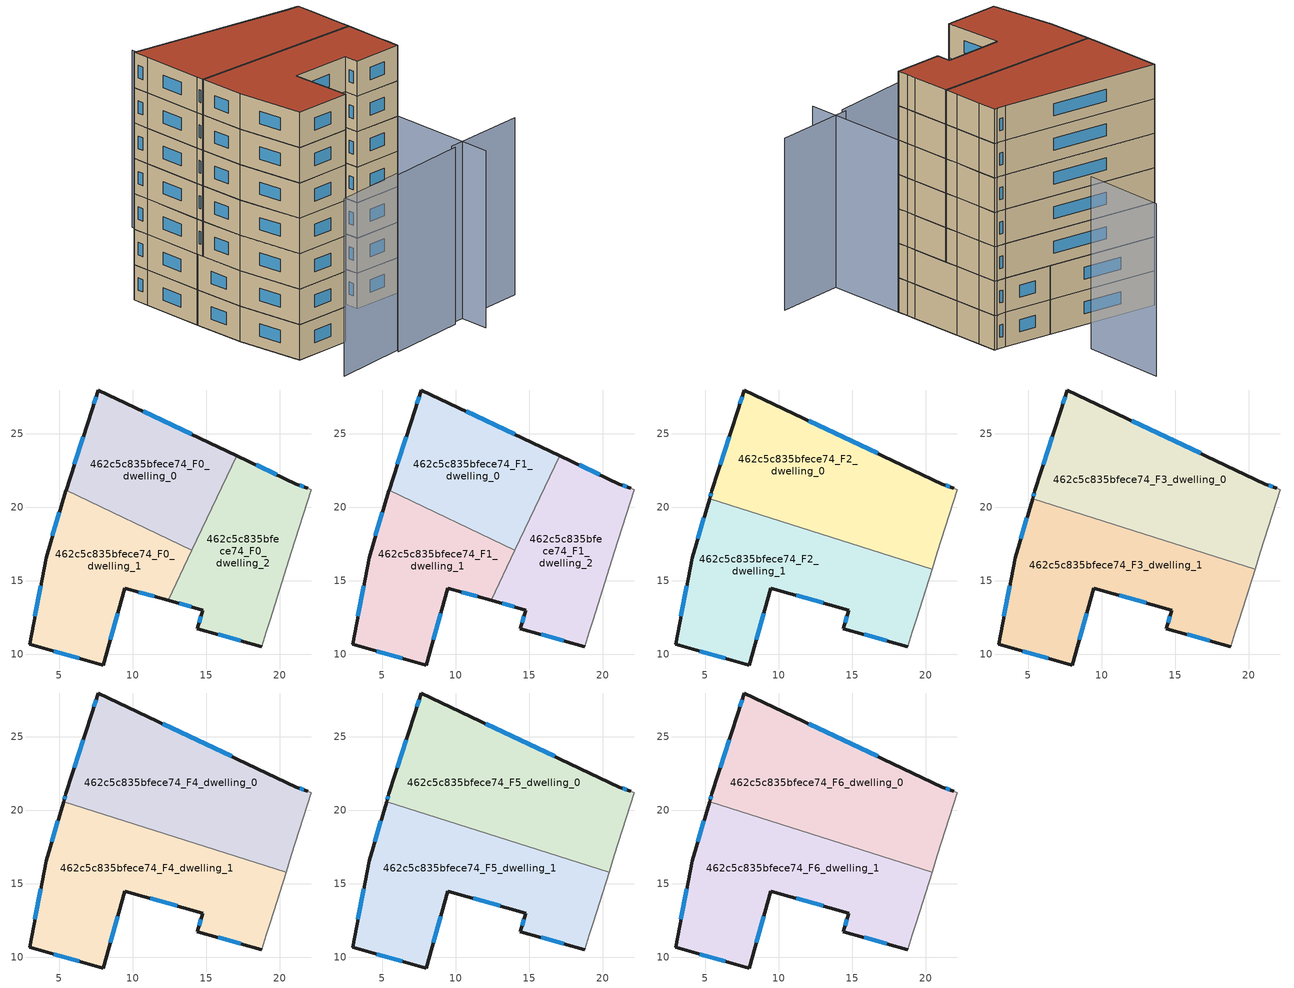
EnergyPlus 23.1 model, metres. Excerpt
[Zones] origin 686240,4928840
462c5c835bfece74_F0_dwelling_0
 floor ground (EU_floor_Construction): 14.03,17.09 17.08,23.51 7.66,27.99 7.21,26.58 5.46,21.15 z0
 wall outside (EU_wall_Construction): 5.46,21.15 7.21,26.58 7.66,27.99 17.08,23.51 z0:3
 wall to 462c5c835bfece74_F0_dwelling_1 (EU_wall_Construction): 14.03,17.09 5.46,21.15 z0:3
 wall to 462c5c835bfece74_F0_dwelling_2 (EU_wall_Construction): 17.08,23.51 14.03,17.09 z0:3
 window (EU_Window_Construction): 10.72,26.53 14.02,24.97 / 6.03,22.92 6.64,24.81 / 7.36,27.04 7.51,27.53 z0.98:2.02
462c5c835bfece74_F0_dwelling_1
 floor ground (EU_floor_Construction): 12.41,13.67 14.03,17.09 5.46,21.15 5.46,21.14 4.1,16.57 2.99,10.68 7.99,9.27 9.46,14.51 z0
 wall outside (EU_wall_Construction): 12.41,13.67 9.46,14.51 7.99,9.27 2.99,10.68 4.1,16.57 5.46,21.14 5.46,21.15 z0:3
 wall to 462c5c835bfece74_F0_dwelling_2 (EU_wall_Construction): 14.03,17.09 12.41,13.67 z0:3
 window (EU_Window_Construction): 11.45,13.94 10.42,14.24 / 8.98,12.8 8.47,10.97 / 6.36,9.73 4.62,10.22 / 3.35,12.59 3.74,14.65 / 4.54,18.05 5.02,19.65 z0.98:2.02
462c5c835bfece74_F0_dwelling_2
 floor ground (EU_floor_Construction): 19.1,11.55 19.35,12.35 20.81,16.96 21.62,19.5 22.16,21.21 21.91,21.31 21.14,21.59 17.08,23.51 12.41,13.67 14.76,13.01 14.41,11.75 18.77,10.52 z0
 wall outside (EU_wall_Construction): 17.08,23.51 21.14,21.59 21.91,21.31 / 18.77,10.52 14.41,11.75 14.76,13.01 12.41,13.67 z0:3
 wall adiabatic (EU_wall_Construction): 21.91,21.31 22.16,21.21 21.62,19.5 20.81,16.96 19.35,12.35 19.1,11.55 18.77,10.52 z0:3
 window (EU_Window_Construction): 18.4,22.89 19.82,22.21 / 21.39,21.5 21.66,21.4 / 17.35,10.92 15.83,11.35 / 14.52,12.16 14.65,12.6 / 14,13.22 13.18,13.46 z0.98:2.02
462c5c835bfece74_F1_dwelling_0
 floor to 462c5c835bfece74_F0_dwelling_0 (EU_floor_Construction): 14.03,17.09 17.08,23.51 7.66,27.99 7.21,26.58 5.46,21.15 z3
 wall outside (EU_wall_Construction): 5.46,21.15 7.21,26.58 7.66,27.99 17.08,23.51 z3:6
 wall to 462c5c835bfece74_F1_dwelling_1 (EU_wall_Construction): 14.03,17.09 5.46,21.15 z3:6
 wall to 462c5c835bfece74_F1_dwelling_2 (EU_wall_Construction): 17.08,23.51 14.03,17.09 z3:6
 window (EU_Window_Construction): 10.72,26.53 14.02,24.97 / 6.03,22.92 6.64,24.81 / 7.36,27.04 7.51,27.53 z3.98:5.02
462c5c835bfece74_F1_dwelling_1
 floor to 462c5c835bfece74_F0_dwelling_1 (EU_floor_Construction): 12.41,13.67 14.03,17.09 5.46,21.15 5.46,21.14 4.1,16.57 2.99,10.68 7.99,9.27 9.46,14.51 z3
 wall outside (EU_wall_Construction): 12.41,13.67 9.46,14.51 7.99,9.27 2.99,10.68 4.1,16.57 5.46,21.14 5.46,21.15 z3:6
 wall to 462c5c835bfece74_F1_dwelling_2 (EU_wall_Construction): 14.03,17.09 12.41,13.67 z3:6
 window (EU_Window_Construction): 11.45,13.94 10.42,14.24 / 8.98,12.8 8.47,10.97 / 6.36,9.73 4.62,10.22 / 3.35,12.59 3.74,14.65 / 4.54,18.05 5.02,19.65 z3.98:5.02
462c5c835bfece74_F1_dwelling_2
 floor to 462c5c835bfece74_F0_dwelling_2 (EU_floor_Construction): 19.1,11.55 19.35,12.35 20.81,16.96 21.62,19.5 22.16,21.21 21.91,21.31 21.14,21.59 17.08,23.51 12.41,13.67 14.76,13.01 14.41,11.75 18.77,10.52 z3
 wall outside (EU_wall_Construction): 17.08,23.51 21.14,21.59 21.91,21.31 / 18.77,10.52 14.41,11.75 14.76,13.01 12.41,13.67 z3:6
 wall adiabatic (EU_wall_Construction): 21.91,21.31 22.16,21.21 21.62,19.5 20.81,16.96 19.35,12.35 19.1,11.55 18.77,10.52 z3:6
 window (EU_Window_Construction): 18.4,22.89 19.82,22.21 / 21.39,21.5 21.66,21.4 / 17.35,10.92 15.83,11.35 / 14.52,12.16 14.65,12.6 / 14,13.22 13.18,13.46 z3.98:5.02
462c5c835bfece74_F2_dwelling_0
 floor to 462c5c835bfece74_F1_dwelling_0 (EU_floor_Construction): 14.33,17.72 17.08,23.51 7.66,27.99 7.21,26.58 5.47,21.15 9.44,19.27 z6
 floor to 462c5c835bfece74_F1_dwelling_1 (EU_floor_Construction): 9.44,19.27 5.47,21.15 5.46,21.14 5.29,20.58 z6
 floor to 462c5c835bfece74_F1_dwelling_2 (EU_floor_Construction): 20.44,15.78 20.81,16.96 21.62,19.5 22.16,21.21 21.91,21.31 21.14,21.59 17.08,23.51 14.33,17.72 z6
 wall outside (EU_wall_Construction): 5.3,20.58 5.46,21.14 7.21,26.58 7.66,27.99 21.14,21.59 21.91,21.31 z6:9
 wall adiabatic (EU_wall_Construction): 21.91,21.31 22.16,21.21 21.62,19.5 20.81,16.96 20.44,15.78 z6:9
 wall to 462c5c835bfece74_F2_dwelling_1 (EU_wall_Construction): 20.44,15.78 5.29,20.58 z6:9
 window (EU_Window_Construction): 12.04,25.91 16.76,23.67 / 21.39,21.5 21.66,21.4 / 5.35,20.76 5.41,20.96 / 6.03,22.91 6.64,24.81 / 7.36,27.04 7.51,27.53 z6.98:8.02
462c5c835bfece74_F2_dwelling_1
 floor to 462c5c835bfece74_F1_dwelling_0 (EU_floor_Construction): 14.03,17.09 14.33,17.72 9.44,19.27 z6
 floor to 462c5c835bfece74_F1_dwelling_1 (EU_floor_Construction): 12.41,13.67 14.03,17.09 9.44,19.27 5.3,20.58 4.1,16.57 2.99,10.68 7.99,9.27 9.46,14.51 z6
 floor to 462c5c835bfece74_F1_dwelling_2 (EU_floor_Construction): 18.77,10.52 19.1,11.55 19.35,12.35 20.44,15.78 14.33,17.72 14.03,17.09 14.76,13.01 14.41,11.75 z6; 14.76,13.01 14.03,17.09 12.41,13.67 z6
 wall outside (EU_wall_Construction): 18.77,10.52 14.41,11.75 14.76,13.01 9.46,14.51 7.99,9.27 2.99,10.68 4.1,16.57 5.3,20.58 z6:9
 wall adiabatic (EU_wall_Construction): 20.44,15.78 19.35,12.35 19.1,11.55 18.77,10.52 z6:9
 window (EU_Window_Construction): 6.36,9.73 4.62,10.22 / 3.35,12.59 3.74,14.65 / 4.49,17.87 4.91,19.28 / 17.35,10.92 15.83,11.35 / 14.52,12.16 14.65,12.6 / 13.04,13.5 11.18,14.02 / 8.98,12.8 8.47,10.97 z6.98:8.02
462c5c835bfece74_F3_dwelling_0
 floor to 462c5c835bfece74_F2_dwelling_0 (EU_floor_Construction): 20.44,15.78 20.81,16.96 21.62,19.5 22.16,21.21 21.91,21.31 21.14,21.59 7.66,27.99 7.21,26.58 5.46,21.14 5.29,20.58 z9
 wall outside (EU_wall_Construction): 5.3,20.58 5.46,21.14 7.21,26.58 7.66,27.99 21.14,21.59 21.91,21.31 z9:12
 wall adiabatic (EU_wall_Construction): 21.91,21.31 22.16,21.21 21.62,19.5 20.81,16.96 20.44,15.78 z9:12
 wall to 462c5c835bfece74_F3_dwelling_1 (EU_wall_Construction): 20.44,15.78 5.29,20.58 z9:12
 window (EU_Window_Construction): 12.04,25.91 16.76,23.67 / 21.39,21.5 21.66,21.4 / 5.35,20.76 5.41,20.96 / 6.03,22.91 6.64,24.81 / 7.36,27.04 7.51,27.53 z9.98:11.02
462c5c835bfece74_F3_dwelling_1
 floor to 462c5c835bfece74_F2_dwelling_1 (EU_floor_Construction): 18.77,10.52 19.1,11.55 19.35,12.35 20.44,15.78 5.29,20.58 4.1,16.57 2.99,10.68 7.99,9.27 9.46,14.51 14.76,13.01 14.41,11.75 z9
 wall outside (EU_wall_Construction): 18.77,10.52 14.41,11.75 14.76,13.01 9.46,14.51 7.99,9.27 2.99,10.68 4.1,16.57 5.3,20.58 z9:12
 wall adiabatic (EU_wall_Construction): 20.44,15.78 19.35,12.35 19.1,11.55 18.77,10.52 z9:12
 window (EU_Window_Construction): 6.36,9.73 4.62,10.22 / 3.35,12.59 3.74,14.65 / 4.49,17.87 4.91,19.28 / 17.35,10.92 15.83,11.35 / 14.52,12.16 14.65,12.6 / 13.04,13.5 11.18,14.02 / 8.98,12.8 8.47,10.97 z9.98:11.02
462c5c835bfece74_F4_dwelling_0
 floor to 462c5c835bfece74_F3_dwelling_0 (EU_floor_Construction): 20.44,15.78 20.81,16.96 21.62,19.5 22.16,21.21 21.91,21.31 21.14,21.59 7.66,27.99 7.21,26.58 5.46,21.14 5.29,20.58 z12
 wall outside (EU_wall_Construction): 5.3,20.58 5.46,21.14 7.21,26.58 7.66,27.99 21.14,21.59 21.91,21.31 z12:15
 wall adiabatic (EU_wall_Construction): 21.91,21.31 22.16,21.21 21.62,19.5 20.81,16.96 20.44,15.78 z12:15
 wall to 462c5c835bfece74_F4_dwelling_1 (EU_wall_Construction): 20.44,15.78 5.29,20.58 z12:15
 window (EU_Window_Construction): 12.04,25.91 16.76,23.67 / 21.39,21.5 21.66,21.4 / 5.35,20.76 5.41,20.96 / 6.03,22.91 6.64,24.81 / 7.36,27.04 7.51,27.53 z12.98:14.02
462c5c835bfece74_F4_dwelling_1
 floor to 462c5c835bfece74_F3_dwelling_1 (EU_floor_Construction): 18.77,10.52 19.1,11.55 19.35,12.35 20.44,15.78 5.29,20.58 4.1,16.57 2.99,10.68 7.99,9.27 9.46,14.51 14.76,13.01 14.41,11.75 z12
 wall outside (EU_wall_Construction): 18.77,10.52 14.41,11.75 14.76,13.01 9.46,14.51 7.99,9.27 2.99,10.68 4.1,16.57 5.3,20.58 z12:15
 wall adiabatic (EU_wall_Construction): 20.44,15.78 19.35,12.35 19.1,11.55 18.77,10.52 z12:15
 window (EU_Window_Construction): 6.36,9.73 4.62,10.22 / 3.35,12.59 3.74,14.65 / 4.49,17.87 4.91,19.28 / 17.35,10.92 15.83,11.35 / 14.52,12.16 14.65,12.6 / 13.04,13.5 11.18,14.02 / 8.98,12.8 8.47,10.97 z12.98:14.02
462c5c835bfece74_F5_dwelling_0
 floor to 462c5c835bfece74_F4_dwelling_0 (EU_floor_Construction): 20.44,15.78 20.81,16.96 21.62,19.5 22.16,21.21 21.91,21.31 21.14,21.59 7.66,27.99 7.21,26.58 5.46,21.14 5.29,20.58 z15
 wall outside (EU_wall_Construction): 5.3,20.58 5.46,21.14 7.21,26.58 7.66,27.99 21.14,21.59 21.91,21.31 z15:18
 wall adiabatic (EU_wall_Construction): 21.91,21.31 22.16,21.21 21.62,19.5 20.81,16.96 20.44,15.78 z15:18
 wall to 462c5c835bfece74_F5_dwelling_1 (EU_wall_Construction): 20.44,15.78 5.29,20.58 z15:18
 window (EU_Window_Construction): 12.04,25.91 16.76,23.67 / 21.39,21.5 21.66,21.4 / 5.35,20.76 5.41,20.96 / 6.03,22.91 6.64,24.81 / 7.36,27.04 7.51,27.53 z15.98:17.02
462c5c835bfece74_F5_dwelling_1
 floor to 462c5c835bfece74_F4_dwelling_1 (EU_floor_Construction): 18.77,10.52 19.1,11.55 19.35,12.35 20.44,15.78 5.29,20.58 4.1,16.57 2.99,10.68 7.99,9.27 9.46,14.51 14.76,13.01 14.41,11.75 z15
 wall outside (EU_wall_Construction): 18.77,10.52 14.41,11.75 14.76,13.01 9.46,14.51 7.99,9.27 2.99,10.68 4.1,16.57 5.3,20.58 z15:18
 wall adiabatic (EU_wall_Construction): 20.44,15.78 19.35,12.35 19.1,11.55 18.77,10.52 z15:18
 window (EU_Window_Construction): 6.36,9.73 4.62,10.22 / 3.35,12.59 3.74,14.65 / 4.49,17.87 4.91,19.28 / 17.35,10.92 15.83,11.35 / 14.52,12.16 14.65,12.6 / 13.04,13.5 11.18,14.02 / 8.98,12.8 8.47,10.97 z15.98:17.02
462c5c835bfece74_F6_dwelling_0
 floor to 462c5c835bfece74_F5_dwelling_0 (EU_floor_Construction): 20.44,15.78 20.81,16.96 21.62,19.5 22.16,21.21 21.91,21.31 21.14,21.59 7.66,27.99 7.21,26.58 5.46,21.14 5.29,20.58 z18
 wall outside (EU_wall_Construction): 5.3,20.58 5.46,21.14 7.21,26.58 7.66,27.99 21.14,21.59 21.91,21.31 z18:21
 wall adiabatic (EU_wall_Construction): 21.91,21.31 22.16,21.21 21.62,19.5 20.81,16.96 20.44,15.78 z18:21
 wall to 462c5c835bfece74_F6_dwelling_1 (EU_wall_Construction): 20.44,15.78 5.29,20.58 z18:21
 window (EU_Window_Construction): 12.04,25.91 16.76,23.67 / 21.39,21.5 21.66,21.4 / 5.35,20.76 5.41,20.96 / 6.03,22.91 6.64,24.81 / 7.36,27.04 7.51,27.53 z18.98:20.02
 roof outside (EU_roof_Construction): 21.14,21.59 21.91,21.31 22.16,21.21 21.62,19.5 20.81,16.96 20.44,15.78 5.3,20.58 5.46,21.14 7.21,26.58 7.66,27.99 z21
462c5c835bfece74_F6_dwelling_1
 floor to 462c5c835bfece74_F5_dwelling_1 (EU_floor_Construction): 18.77,10.52 19.1,11.55 19.35,12.35 20.44,15.78 5.29,20.58 4.1,16.57 2.99,10.68 7.99,9.27 9.46,14.51 14.76,13.01 14.41,11.75 z18
 wall outside (EU_wall_Construction): 18.77,10.52 14.41,11.75 14.76,13.01 9.46,14.51 7.99,9.27 2.99,10.68 4.1,16.57 5.3,20.58 z18:21
 wall adiabatic (EU_wall_Construction): 20.44,15.78 19.35,12.35 19.1,11.55 18.77,10.52 z18:21
 window (EU_Window_Construction): 6.36,9.73 4.62,10.22 / 3.35,12.59 3.74,14.65 / 4.49,17.87 4.91,19.28 / 17.35,10.92 15.83,11.35 / 14.52,12.16 14.65,12.6 / 13.04,13.5 11.18,14.02 / 8.98,12.8 8.47,10.97 z18.98:20.02
 roof outside (EU_roof_Construction): 20.44,15.78 19.35,12.35 19.1,11.55 18.77,10.52 14.41,11.75 14.76,13.01 9.46,14.51 7.99,9.27 2.99,10.68 4.1,16.57 5.3,20.58 z21
shading: 15.34,3.83 22.82,2.29 / 8.15,4.68 15.27,3.47 / 1.77,6.05 8.41,4.93 / 15.76,1.02 22.16,21.21 / 18.21,27.88 20.74,35.24 z0:15
[Building]
EU S2 Campaign: North Axis=0; Terrain=City; Solar Distribution=FullExterior
[Site:Location]
Bologna: Latitude=44.5; Longitude=11.25; Time Zone=1; Elevation=37
[SizingPeriod:WeatherFileDays]
AnnualSizingPeriod: Begin Month=1; Begin Day of Month=1; End Month=12; End Day of Month=31; Day of Week for Start Day=Monday; Use Weather File Daylight Saving Period=No; Use Weather File Rain and Snow Indicators=No
[MATERIAL]
EU_InternalMass_Material: Roughness=MediumRough; Thickness=0.1; Conductivity=1; Density=1800; Specific Heat=900; Thermal Absorptance=0.9; Solar Absorptance=0.7; Visible Absorptance=0.7
[MATERIAL:NOMASS] Roughness=MediumRough; Thermal Absorptance=0.9; Solar Absorptance=0.7; Visible Absorptance=0.7
Name | Thermal Resistance
EU_wall_NoMass | 0.905828
EU_roof_NoMass | 0.37593
EU_floor_NoMass | 0.67114
[WINDOWMATERIAL:SIMPLEGLAZINGSYSTEM]
EU_Window_SimpleGlazing: UFactor=4.52486; Solar Heat Gain Coefficient=0.85; Visible Transmittance=0.85
[CONSTRUCTION]
EU_wall_Construction: EU_wall_NoMass
EU_roof_Construction: EU_roof_NoMass
EU_floor_Construction: EU_floor_NoMass
EU_InternalMass_Construction: EU_InternalMass_Material
EU_Window_Construction: EU_Window_SimpleGlazing
[ZONE] Type=1; Multiplier=1; Ceiling Height=autocalculate; Floor Area=autocalculate; Part of Total Floor Area=Yes
Name | Volume
462c5c835bfece74_F0_dwelling_0; 462c5c835bfece74_F0_dwelling_1 | 212.485
462c5c835bfece74_F1_dwelling_0; 462c5c835bfece74_F1_dwelling_1 | 212.486
462c5c835bfece74_F2_dwelling_0 | 318.732
462c5c835bfece74_F3_dwelling_0; 462c5c835bfece74_F4_dwelling_0; 462c5c835bfece74_F5_dwelling_0; 462c5c835bfece74_F6_dwelling_0 | 318.74
462c5c835bfece74_F2_dwelling_1 | 318.731
462c5c835bfece74_F3_dwelling_1; 462c5c835bfece74_F4_dwelling_1; 462c5c835bfece74_F5_dwelling_1; 462c5c835bfece74_F6_dwelling_1 | 318.735
462c5c835bfece74_F0_dwelling_2 | 212.496
462c5c835bfece74_F1_dwelling_2 | 212.497
[INTERNALMASS] Construction=EU_InternalMass_Construction
Name | Zone or ZoneList | Surface Area
462c5c835bfece74_F0_dwelling_0_EU_InternalMass | 462c5c835bfece74_F0_dwelling_0 | 70.8316
462c5c835bfece74_F0_dwelling_1_EU_InternalMass | 462c5c835bfece74_F0_dwelling_1 | 70.829
462c5c835bfece74_F0_dwelling_2_EU_InternalMass | 462c5c835bfece74_F0_dwelling_2 | 70.8322
462c5c835bfece74_F1_dwelling_0_EU_InternalMass | 462c5c835bfece74_F1_dwelling_0 | 70.8316
462c5c835bfece74_F1_dwelling_1_EU_InternalMass | 462c5c835bfece74_F1_dwelling_1 | 70.829
462c5c835bfece74_F1_dwelling_2_EU_InternalMass | 462c5c835bfece74_F1_dwelling_2 | 70.8322
462c5c835bfece74_F2_dwelling_0_EU_InternalMass | 462c5c835bfece74_F2_dwelling_0 | 106.247
462c5c835bfece74_F2_dwelling_1_EU_InternalMass | 462c5c835bfece74_F2_dwelling_1 | 106.245
462c5c835bfece74_F3_dwelling_0_EU_InternalMass | 462c5c835bfece74_F3_dwelling_0 | 106.247
462c5c835bfece74_F3_dwelling_1_EU_InternalMass | 462c5c835bfece74_F3_dwelling_1 | 106.245
462c5c835bfece74_F4_dwelling_0_EU_InternalMass | 462c5c835bfece74_F4_dwelling_0 | 106.247
462c5c835bfece74_F4_dwelling_1_EU_InternalMass | 462c5c835bfece74_F4_dwelling_1 | 106.245
462c5c835bfece74_F5_dwelling_0_EU_InternalMass | 462c5c835bfece74_F5_dwelling_0 | 106.247
462c5c835bfece74_F5_dwelling_1_EU_InternalMass | 462c5c835bfece74_F5_dwelling_1 | 106.245
462c5c835bfece74_F6_dwelling_0_EU_InternalMass | 462c5c835bfece74_F6_dwelling_0 | 106.247
462c5c835bfece74_F6_dwelling_1_EU_InternalMass | 462c5c835bfece74_F6_dwelling_1 | 106.245
[OTHEREQUIPMENT] Fuel Type=Electricity; Design Level Calculation Method=Watts/Area; Power per Zone Floor Area=1; Fraction Latent=0; Fraction Radiant=0; Fraction Lost=0; Carbon Dioxide Generation Rate=0; EndUse Subcategory=EU_Step8_InternalGains
Name | Zone or ZoneList or Space or SpaceList | Schedule
EU_Step8_InternalGain_462c5c835bfece74_F0_dwelling_0_f000 | 462c5c835bfece74_F0_dwelling_0 | EU_Step8_GainSchedule_462c5c835bfece74_F0_dwelling_0_f000
EU_Step8_InternalGain_462c5c835bfece74_F0_dwelling_1_f000 | 462c5c835bfece74_F0_dwelling_1 | EU_Step8_GainSchedule_462c5c835bfece74_F0_dwelling_1_f000
EU_Step8_InternalGain_462c5c835bfece74_F0_dwelling_2_f000 | 462c5c835bfece74_F0_dwelling_2 | EU_Step8_GainSchedule_462c5c835bfece74_F0_dwelling_2_f000
EU_Step8_InternalGain_462c5c835bfece74_F1_dwelling_0_f000 | 462c5c835bfece74_F1_dwelling_0 | EU_Step8_GainSchedule_462c5c835bfece74_F1_dwelling_0_f000
EU_Step8_InternalGain_462c5c835bfece74_F1_dwelling_1_f000 | 462c5c835bfece74_F1_dwelling_1 | EU_Step8_GainSchedule_462c5c835bfece74_F1_dwelling_1_f000
EU_Step8_InternalGain_462c5c835bfece74_F1_dwelling_2_f000 | 462c5c835bfece74_F1_dwelling_2 | EU_Step8_GainSchedule_462c5c835bfece74_F1_dwelling_2_f000
EU_Step8_InternalGain_462c5c835bfece74_F2_dwelling_0_f000 | 462c5c835bfece74_F2_dwelling_0 | EU_Step8_GainSchedule_462c5c835bfece74_F2_dwelling_0_f000
EU_Step8_InternalGain_462c5c835bfece74_F2_dwelling_1_f000 | 462c5c835bfece74_F2_dwelling_1 | EU_Step8_GainSchedule_462c5c835bfece74_F2_dwelling_1_f000
EU_Step8_InternalGain_462c5c835bfece74_F3_dwelling_0_f000 | 462c5c835bfece74_F3_dwelling_0 | EU_Step8_GainSchedule_462c5c835bfece74_F3_dwelling_0_f000
EU_Step8_InternalGain_462c5c835bfece74_F3_dwelling_1_f000 | 462c5c835bfece74_F3_dwelling_1 | EU_Step8_GainSchedule_462c5c835bfece74_F3_dwelling_1_f000
EU_Step8_InternalGain_462c5c835bfece74_F4_dwelling_0_f000 | 462c5c835bfece74_F4_dwelling_0 | EU_Step8_GainSchedule_462c5c835bfece74_F4_dwelling_0_f000
EU_Step8_InternalGain_462c5c835bfece74_F4_dwelling_1_f000 | 462c5c835bfece74_F4_dwelling_1 | EU_Step8_GainSchedule_462c5c835bfece74_F4_dwelling_1_f000
EU_Step8_InternalGain_462c5c835bfece74_F5_dwelling_0_f000 | 462c5c835bfece74_F5_dwelling_0 | EU_Step8_GainSchedule_462c5c835bfece74_F5_dwelling_0_f000
EU_Step8_InternalGain_462c5c835bfece74_F5_dwelling_1_f000 | 462c5c835bfece74_F5_dwelling_1 | EU_Step8_GainSchedule_462c5c835bfece74_F5_dwelling_1_f000
EU_Step8_InternalGain_462c5c835bfece74_F6_dwelling_0_f000 | 462c5c835bfece74_F6_dwelling_0 | EU_Step8_GainSchedule_462c5c835bfece74_F6_dwelling_0_f000
EU_Step8_InternalGain_462c5c835bfece74_F6_dwelling_1_f000 | 462c5c835bfece74_F6_dwelling_1 | EU_Step8_GainSchedule_462c5c835bfece74_F6_dwelling_1_f000
[ZONEVENTILATION:DESIGNFLOWRATE] Schedule=EU_AlwaysOn; Design Flow Rate Calculation Method=AirChanges/Hour; Air Changes per Hour=0.73129; Ventilation Type=Natural; Fan Pressure Rise=0; Fan Total Efficiency=1; Constant Term Coefficient=1; Temperature Term Coefficient=0; Velocity Term Coefficient=0; Velocity Squared Term Coefficient=0; Minimum Indoor Temperature=-100; Maximum Indoor Temperature=100; Delta Temperature=-100; Minimum Outdoor Temperature=-100; Maximum Outdoor Temperature=100; Maximum Wind Speed=40
Name | Zone or ZoneList or Space or SpaceList
EU_ConstantAir_462c5c835bfece74_F0_dwelling_0 | 462c5c835bfece74_F0_dwelling_0
EU_ConstantAir_462c5c835bfece74_F0_dwelling_1 | 462c5c835bfece74_F0_dwelling_1
EU_ConstantAir_462c5c835bfece74_F0_dwelling_2 | 462c5c835bfece74_F0_dwelling_2
EU_ConstantAir_462c5c835bfece74_F1_dwelling_0 | 462c5c835bfece74_F1_dwelling_0
EU_ConstantAir_462c5c835bfece74_F1_dwelling_1 | 462c5c835bfece74_F1_dwelling_1
EU_ConstantAir_462c5c835bfece74_F1_dwelling_2 | 462c5c835bfece74_F1_dwelling_2
EU_ConstantAir_462c5c835bfece74_F2_dwelling_0 | 462c5c835bfece74_F2_dwelling_0
EU_ConstantAir_462c5c835bfece74_F2_dwelling_1 | 462c5c835bfece74_F2_dwelling_1
EU_ConstantAir_462c5c835bfece74_F3_dwelling_0 | 462c5c835bfece74_F3_dwelling_0
EU_ConstantAir_462c5c835bfece74_F3_dwelling_1 | 462c5c835bfece74_F3_dwelling_1
EU_ConstantAir_462c5c835bfece74_F4_dwelling_0 | 462c5c835bfece74_F4_dwelling_0
EU_ConstantAir_462c5c835bfece74_F4_dwelling_1 | 462c5c835bfece74_F4_dwelling_1
EU_ConstantAir_462c5c835bfece74_F5_dwelling_0 | 462c5c835bfece74_F5_dwelling_0
EU_ConstantAir_462c5c835bfece74_F5_dwelling_1 | 462c5c835bfece74_F5_dwelling_1
EU_ConstantAir_462c5c835bfece74_F6_dwelling_0 | 462c5c835bfece74_F6_dwelling_0
EU_ConstantAir_462c5c835bfece74_F6_dwelling_1 | 462c5c835bfece74_F6_dwelling_1
[HVACTEMPLATE:THERMOSTAT] Constant Heating Setpoint=20; Constant Cooling Setpoint=50
EU_HeatOnly_462c5c835bfece74_F0_dwelling_0; EU_HeatOnly_462c5c835bfece74_F0_dwelling_1; EU_HeatOnly_462c5c835bfece74_F0_dwelling_2; EU_HeatOnly_462c5c835bfece74_F1_dwelling_0; EU_HeatOnly_462c5c835bfece74_F1_dwelling_1; EU_HeatOnly_462c5c835bfece74_F1_dwelling_2; EU_HeatOnly_462c5c835bfece74_F2_dwelling_0; EU_HeatOnly_462c5c835bfece74_F2_dwelling_1; EU_HeatOnly_462c5c835bfece74_F3_dwelling_0; EU_HeatOnly_462c5c835bfece74_F3_dwelling_1; EU_HeatOnly_462c5c835bfece74_F4_dwelling_0; EU_HeatOnly_462c5c835bfece74_F4_dwelling_1; EU_HeatOnly_462c5c835bfece74_F5_dwelling_0; EU_HeatOnly_462c5c835bfece74_F5_dwelling_1; EU_HeatOnly_462c5c835bfece74_F6_dwelling_0; EU_HeatOnly_462c5c835bfece74_F6_dwelling_1
[HVACTEMPLATE:ZONE:IDEALLOADSAIRSYSTEM] System Availability Schedule=EU_AlwaysOn; Maximum Heating Supply Air Temperature=50; Minimum Cooling Supply Air Temperature=13; Maximum Heating Supply Air Humidity Ratio=0.0156; Minimum Cooling Supply Air Humidity Ratio=0.0077; Heating Limit=NoLimit; Cooling Limit=NoLimit; Heating Availability Schedule=EU_AlwaysOn; Cooling Availability Schedule=EU_CoolingOff; Dehumidification Control Type=ConstantSensibleHeatRatio; Cooling Sensible Heat Ratio=0.7; Dehumidification Setpoint=60; Humidification Control Type=None; Humidification Setpoint=30; Outdoor Air Method=None; Outdoor Air Flow Rate per Person=0.00944; Outdoor Air Flow Rate per Zone Floor Area=0; Outdoor Air Flow Rate per Zone=0; Demand Controlled Ventilation Type=None; Outdoor Air Economizer Type=NoEconomizer; Heat Recovery Type=None; Sensible Heat Recovery Effectiveness=0.7; Latent Heat Recovery Effectiveness=0.65
Name | Template Thermostat
462c5c835bfece74_F0_dwelling_0 | EU_HeatOnly_462c5c835bfece74_F0_dwelling_0
462c5c835bfece74_F0_dwelling_1 | EU_HeatOnly_462c5c835bfece74_F0_dwelling_1
462c5c835bfece74_F0_dwelling_2 | EU_HeatOnly_462c5c835bfece74_F0_dwelling_2
462c5c835bfece74_F1_dwelling_0 | EU_HeatOnly_462c5c835bfece74_F1_dwelling_0
462c5c835bfece74_F1_dwelling_1 | EU_HeatOnly_462c5c835bfece74_F1_dwelling_1
462c5c835bfece74_F1_dwelling_2 | EU_HeatOnly_462c5c835bfece74_F1_dwelling_2
462c5c835bfece74_F2_dwelling_0 | EU_HeatOnly_462c5c835bfece74_F2_dwelling_0
462c5c835bfece74_F2_dwelling_1 | EU_HeatOnly_462c5c835bfece74_F2_dwelling_1
462c5c835bfece74_F3_dwelling_0 | EU_HeatOnly_462c5c835bfece74_F3_dwelling_0
462c5c835bfece74_F3_dwelling_1 | EU_HeatOnly_462c5c835bfece74_F3_dwelling_1
462c5c835bfece74_F4_dwelling_0 | EU_HeatOnly_462c5c835bfece74_F4_dwelling_0
462c5c835bfece74_F4_dwelling_1 | EU_HeatOnly_462c5c835bfece74_F4_dwelling_1
462c5c835bfece74_F5_dwelling_0 | EU_HeatOnly_462c5c835bfece74_F5_dwelling_0
462c5c835bfece74_F5_dwelling_1 | EU_HeatOnly_462c5c835bfece74_F5_dwelling_1
462c5c835bfece74_F6_dwelling_0 | EU_HeatOnly_462c5c835bfece74_F6_dwelling_0
462c5c835bfece74_F6_dwelling_1 | EU_HeatOnly_462c5c835bfece74_F6_dwelling_1
[SIZING:ZONE] Zone Cooling Design Supply Air Temperature Input Method=SupplyAirTemperature; Zone Cooling Design Supply Air Temperature=13; Zone Heating Design Supply Air Temperature Input Method=SupplyAirTemperature; Zone Heating Design Supply Air Temperature=50; Zone Cooling Design Supply Air Humidity Ratio=0.008; Zone Heating Design Supply Air Humidity Ratio=0.008; Cooling Design Air Flow Method=DesignDay; Cooling Design Air Flow Rate=0; Cooling Minimum Air Flow per Zone Floor Area=0.000762; Cooling Minimum Air Flow=0; Cooling Minimum Air Flow Fraction=0.2; Heating Design Air Flow Method=DesignDay; Heating Design Air Flow Rate=0; Heating Maximum Air Flow per Zone Floor Area=0.002032; Heating Maximum Air Flow=0.141576; Heating Maximum Air Flow Fraction=0.3; Account for Dedicated Outdoor Air System=No; Dedicated Outdoor Air System Control Strategy=NeutralSupplyAir; Dedicated Outdoor Air Low Setpoint Temperature for Design=autosize; Dedicated Outdoor Air High Setpoint Temperature for Design=autosize; Zone Load Sizing Method=Sensible Load Only No Latent Load; Zone Latent Cooling Design Supply Air Humidity Ratio Input Method=HumidityRatioDifference; Zone Cooling Design Supply Air Humidity Ratio Difference=0.005; Zone Latent Heating Design Supply Air Humidity Ratio Input Method=HumidityRatioDifference; Zone Humidification Design Supply Air Humidity Ratio Difference=0.005
462c5c835bfece74_F0_dwelling_0; 462c5c835bfece74_F0_dwelling_1; 462c5c835bfece74_F0_dwelling_2; 462c5c835bfece74_F1_dwelling_0; 462c5c835bfece74_F1_dwelling_1; 462c5c835bfece74_F1_dwelling_2; 462c5c835bfece74_F2_dwelling_0; 462c5c835bfece74_F2_dwelling_1; 462c5c835bfece74_F3_dwelling_0; 462c5c835bfece74_F3_dwelling_1; 462c5c835bfece74_F4_dwelling_0; 462c5c835bfece74_F4_dwelling_1; 462c5c835bfece74_F5_dwelling_0; 462c5c835bfece74_F5_dwelling_1; 462c5c835bfece74_F6_dwelling_0; 462c5c835bfece74_F6_dwelling_1
[SCHEDULE:CONSTANT]
Name | Hourly Value
EU_AlwaysOn | 1
EU_CoolingOff | 0
[SCHEDULE:FILE] Column Number=1; Rows to Skip at Top=0; Number of Hours of Data=8760; Column Separator=Comma; Interpolate to Timestep=No; Minutes per Item=60; Adjust Schedule for Daylight Savings=Yes
Name | File
EU_Step8_GainSchedule_462c5c835bfece74_F0_dwelling_0_f000 | ../../schedules/462c5c835bfece74/462c5c835bfece74_F0_dwelling_0_f000_gain.csv
EU_Step8_GainSchedule_462c5c835bfece74_F0_dwelling_1_f000 | ../../schedules/462c5c835bfece74/462c5c835bfece74_F0_dwelling_1_f000_gain.csv
EU_Step8_GainSchedule_462c5c835bfece74_F0_dwelling_2_f000 | ../../schedules/462c5c835bfece74/462c5c835bfece74_F0_dwelling_2_f000_gain.csv
EU_Step8_GainSchedule_462c5c835bfece74_F1_dwelling_0_f000 | ../../schedules/462c5c835bfece74/462c5c835bfece74_F1_dwelling_0_f000_gain.csv
EU_Step8_GainSchedule_462c5c835bfece74_F1_dwelling_1_f000 | ../../schedules/462c5c835bfece74/462c5c835bfece74_F1_dwelling_1_f000_gain.csv
EU_Step8_GainSchedule_462c5c835bfece74_F1_dwelling_2_f000 | ../../schedules/462c5c835bfece74/462c5c835bfece74_F1_dwelling_2_f000_gain.csv
EU_Step8_GainSchedule_462c5c835bfece74_F2_dwelling_0_f000 | ../../schedules/462c5c835bfece74/462c5c835bfece74_F2_dwelling_0_f000_gain.csv
EU_Step8_GainSchedule_462c5c835bfece74_F2_dwelling_1_f000 | ../../schedules/462c5c835bfece74/462c5c835bfece74_F2_dwelling_1_f000_gain.csv
EU_Step8_GainSchedule_462c5c835bfece74_F3_dwelling_0_f000 | ../../schedules/462c5c835bfece74/462c5c835bfece74_F3_dwelling_0_f000_gain.csv
EU_Step8_GainSchedule_462c5c835bfece74_F3_dwelling_1_f000 | ../../schedules/462c5c835bfece74/462c5c835bfece74_F3_dwelling_1_f000_gain.csv
EU_Step8_GainSchedule_462c5c835bfece74_F4_dwelling_0_f000 | ../../schedules/462c5c835bfece74/462c5c835bfece74_F4_dwelling_0_f000_gain.csv
EU_Step8_GainSchedule_462c5c835bfece74_F4_dwelling_1_f000 | ../../schedules/462c5c835bfece74/462c5c835bfece74_F4_dwelling_1_f000_gain.csv
EU_Step8_GainSchedule_462c5c835bfece74_F5_dwelling_0_f000 | ../../schedules/462c5c835bfece74/462c5c835bfece74_F5_dwelling_0_f000_gain.csv
EU_Step8_GainSchedule_462c5c835bfece74_F5_dwelling_1_f000 | ../../schedules/462c5c835bfece74/462c5c835bfece74_F5_dwelling_1_f000_gain.csv
EU_Step8_GainSchedule_462c5c835bfece74_F6_dwelling_0_f000 | ../../schedules/462c5c835bfece74/462c5c835bfece74_F6_dwelling_0_f000_gain.csv
EU_Step8_GainSchedule_462c5c835bfece74_F6_dwelling_1_f000 | ../../schedules/462c5c835bfece74/462c5c835bfece74_F6_dwelling_1_f000_gain.csv
